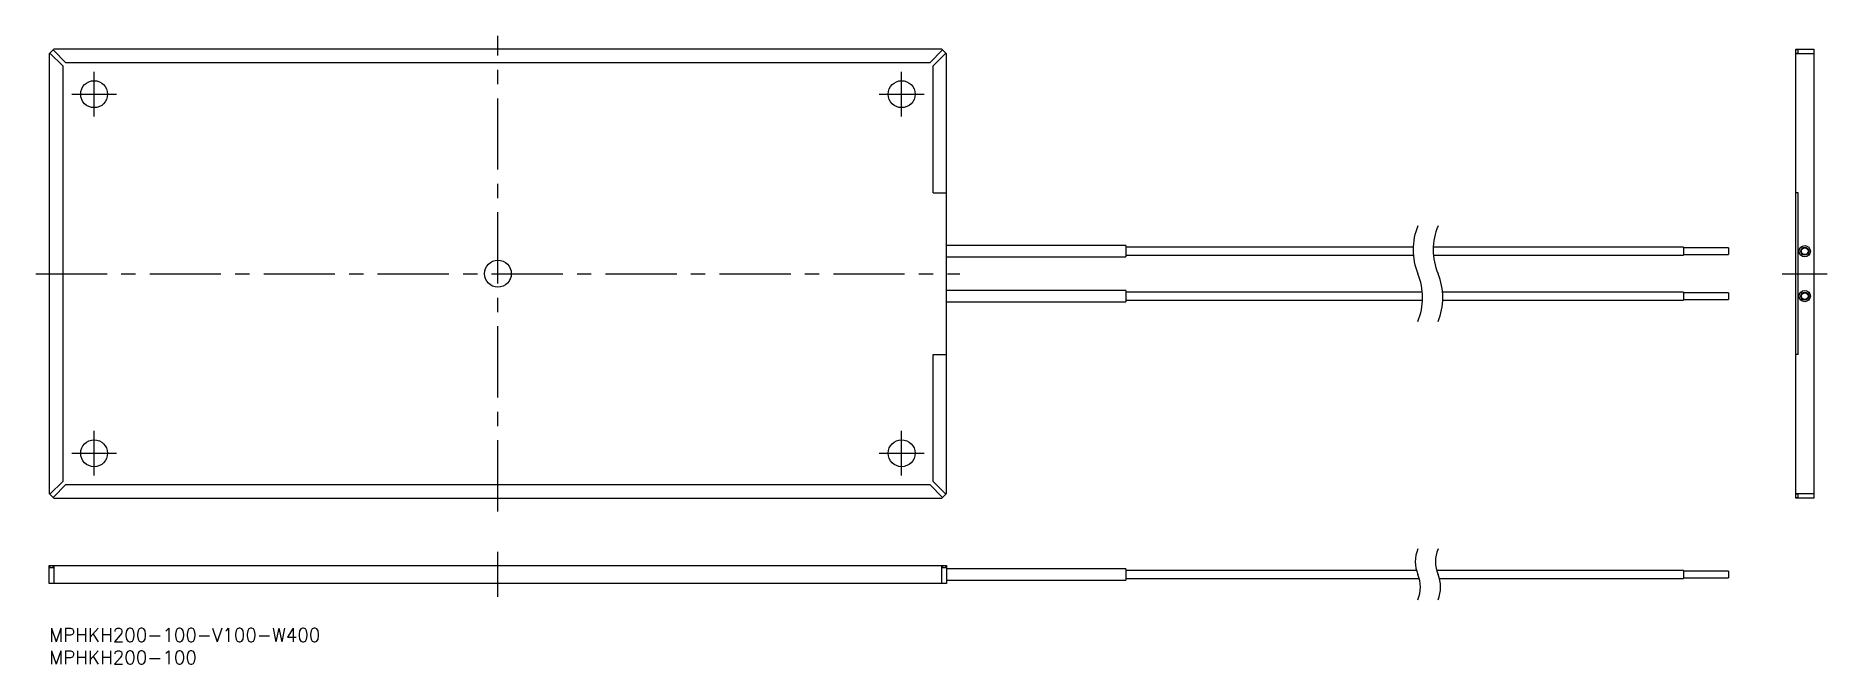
# Model space of a CAD drawing. Extents: x -3 to 396, y -8 to 132.
import ezdxf

# ---------------------------------------------------------------- set-up
doc = ezdxf.new("R2010")
doc.units = 0
doc.header["$LTSCALE"] = 0.5
doc.linetypes.add('CENTER', pattern=[50.8, 31.75, -6.35, 6.35, -6.35])
for name, color, linetype in [('MSM_CENTER', 1, 'CENTER'), ('MSM_CONTINUOUS', 7, 'CONTINUOUS'), ('MSM_NARROW', 5, 'CONTINUOUS'), ('MSM_PART_NUMBER', 7, 'CONTINUOUS')]:
    doc.layers.add(name, color=color, linetype=linetype)
doc.styles.get("Standard").update_dxf_attribs({"font": 'txt.shx', "height": 3, "bigfont": 'bigfont.shx'})

# ---------------------------------------------------------------- blocks, each defined once
blk = doc.blocks.new('*U2')
at = {"layer": 'MSM_PART_NUMBER'}
blk.add_text('MPHKH200-100-V100-W400', height=3, dxfattribs=at).set_placement((0, -3))
blk = doc.blocks.new('*U3')
at = {"layer": 'MSM_PART_NUMBER'}
blk.add_text('MPHKH200-100', height=3, dxfattribs=at).set_placement((0, -8))

msp = doc.modelspace()

# ---------------------------------------------------------------- linework, layer by layer
at = {"layer": 'MSM_CENTER'}
for p, q in [((100, 26), (100, 132)), ((10, 114), (10, 124)), ((190, 114), (190, 124)), ((5, 119), (15, 119)), ((185, 119), (195, 119)), ((-3, 79), (203, 79)), ((386.33, 79), (396.33, 79)), ((10, 34), (10, 44)), ((190, 34), (190, 44)), ((5, 39), (15, 39)), ((185, 39), (195, 39)), ((100, 7), (100, 17))]:
    msp.add_line(p, q, dxfattribs=at)
at = {"layer": 'MSM_CONTINUOUS'}
for p, q in [((0.15, 128.15), (0, 128)), ((0, 128), (0, 30)), ((0.85, 128.85), (0.15, 128.15)), ((3, 125.29), (0.15, 128.15)), ((1, 129), (0.85, 128.85)), ((3.71, 126), (0.85, 128.85)), ((199, 129), (1, 129)), ((196.29, 126), (199.15, 128.85)), ((197, 125.29), (199.85, 128.15)), ((199.15, 128.85), (199, 129)), ((199.85, 128.15), (199.15, 128.85)), ((200, 128), (199.85, 128.15)), ((200, 30), (200, 128)), ((389.33, 29.85), (389.33, 129)), ((389.33, 129), (393.33, 129)), ((389.83, 128.85), (389.33, 128.85)), ((389.33, 128.15), (389.83, 128.15)), ((393.33, 128), (389.33, 128)), ((389.83, 128.15), (389.83, 128.85)), ((393.33, 129), (393.33, 29)), ((3, 125.29), (3, 32.71)), ((196.29, 126), (3.71, 126)), ((197, 97), (197, 125.29)), ((197, 97), (200, 97)), ((389.83, 97), (389.33, 97)), ((389.83, 61), (389.83, 97)), ((240, 85.25), (200, 85.25)), ((240, 85.25), (240, 82.75)), ((304.02, 84.9), (240, 84.9)), ((364.33, 84.9), (308.52, 84.9)), ((364.33, 84.9), (364.33, 83.1)), ((374.33, 84.75), (364.33, 84.75)), ((374.33, 84.75), (374.33, 83.25)), ((200, 82.75), (240, 82.75)), ((240, 83.1), (304.06, 83.1)), ((308.56, 83.1), (364.33, 83.1)), ((364.33, 83.25), (374.33, 83.25)), ((240, 75.25), (200, 75.25)), ((200, 72.75), (240, 72.75)), ((240, 75.25), (240, 72.75)), ((306.08, 74.9), (240, 74.9)), ((240, 73.1), (306.13, 73.1)), ((364.33, 74.9), (310.58, 74.9)), ((310.63, 73.1), (364.33, 73.1)), ((364.33, 74.9), (364.33, 73.1)), ((374.33, 74.75), (364.33, 74.75)), ((364.33, 73.25), (374.33, 73.25)), ((374.33, 74.75), (374.33, 73.25)), ((197, 32.71), (197, 61)), ((197, 61), (200, 61)), ((389.83, 61), (389.33, 61)), ((3, 32.71), (0.15, 29.85)), ((3.71, 32), (0.85, 29.15)), ((3.71, 32), (196.29, 32)), ((196.29, 32), (199.15, 29.15)), ((197, 32.71), (199.85, 29.85)), ((0, 30), (0.15, 29.85)), ((0.15, 29.85), (0.85, 29.15)), ((0.85, 29.15), (1, 29)), ((1, 29), (199, 29)), ((199, 29), (199.15, 29.15)), ((199.15, 29.15), (199.85, 29.85)), ((199.85, 29.85), (200, 30)), ((389.33, 30), (393.33, 30)), ((389.83, 29.85), (389.33, 29.85)), ((389.33, 29), (389.33, 29.85)), ((389.33, 29.15), (389.83, 29.15)), ((393.33, 29), (389.33, 29)), ((389.83, 29.15), (389.83, 29.85)), ((0, 10), (0, 14)), ((0, 14), (0.85, 14)), ((0.15, 14), (0.15, 13.5)), ((0.15, 13.5), (0.85, 13.5)), ((0.85, 13.5), (0.85, 14)), ((0.85, 14), (200, 14)), ((1, 14), (1, 10)), ((199, 10), (199, 14)), ((199.15, 14), (199.15, 13.5)), ((199.15, 13.5), (199.85, 13.5)), ((199.85, 13.5), (199.85, 14)), ((200, 14), (200, 10)), ((240, 13.25), (200, 13.25)), ((240, 13.25), (240, 10.75)), ((304.76, 12.9), (240, 12.9)), ((364.33, 12.9), (309.26, 12.9)), ((364.33, 12.9), (364.33, 11.1)), ((374.33, 12.75), (364.33, 12.75)), ((374.33, 12.75), (374.33, 11.25)), ((200, 10), (0, 10)), ((200, 10.75), (240, 10.75)), ((240, 11.1), (305.38, 11.1)), ((309.88, 11.1), (364.33, 11.1)), ((364.33, 11.25), (374.33, 11.25))]:
    msp.add_line(p, q, dxfattribs=at)
for centre, radius in [((10, 119), 3), ((190, 119), 3), ((391.33, 84), 1.25), ((391.33, 84), 0.9), ((391.33, 84), 0.75), ((100, 79), 3), ((391.33, 74), 1.25), ((391.33, 74), 0.9), ((391.33, 74), 0.75), ((10, 39), 3), ((190, 39), 3)]:
    msp.add_circle(centre, radius, dxfattribs=at)
at = {"layer": 'MSM_NARROW'}
for centre, radius, start, end in [((317.87, 84.33), 13.86, 157.3801, 202.6199), ((322.37, 84.33), 13.86, 157.3801, 202.6199), ((292.28, 73.67), 13.86, 337.3801, 22.6199), ((296.78, 73.67), 13.86, 337.3801, 22.6199), ((311.87, 14.83), 7.36, 157.3801, 202.6199), ((316.37, 14.83), 7.36, 157.3801, 202.6199), ((298.28, 9.17), 7.36, 337.3801, 22.6199), ((302.78, 9.17), 7.36, 337.3801, 22.6199)]:
    msp.add_arc(centre, radius, start, end, dxfattribs=at)

# ---------------------------------------------------------------- block references
at = {"layer": 'MSM_CONTINUOUS'}
for name in ['*U2', '*U3']:
    msp.add_blockref(name, (0, 0), dxfattribs=at)

doc.saveas('drawing.dxf')
